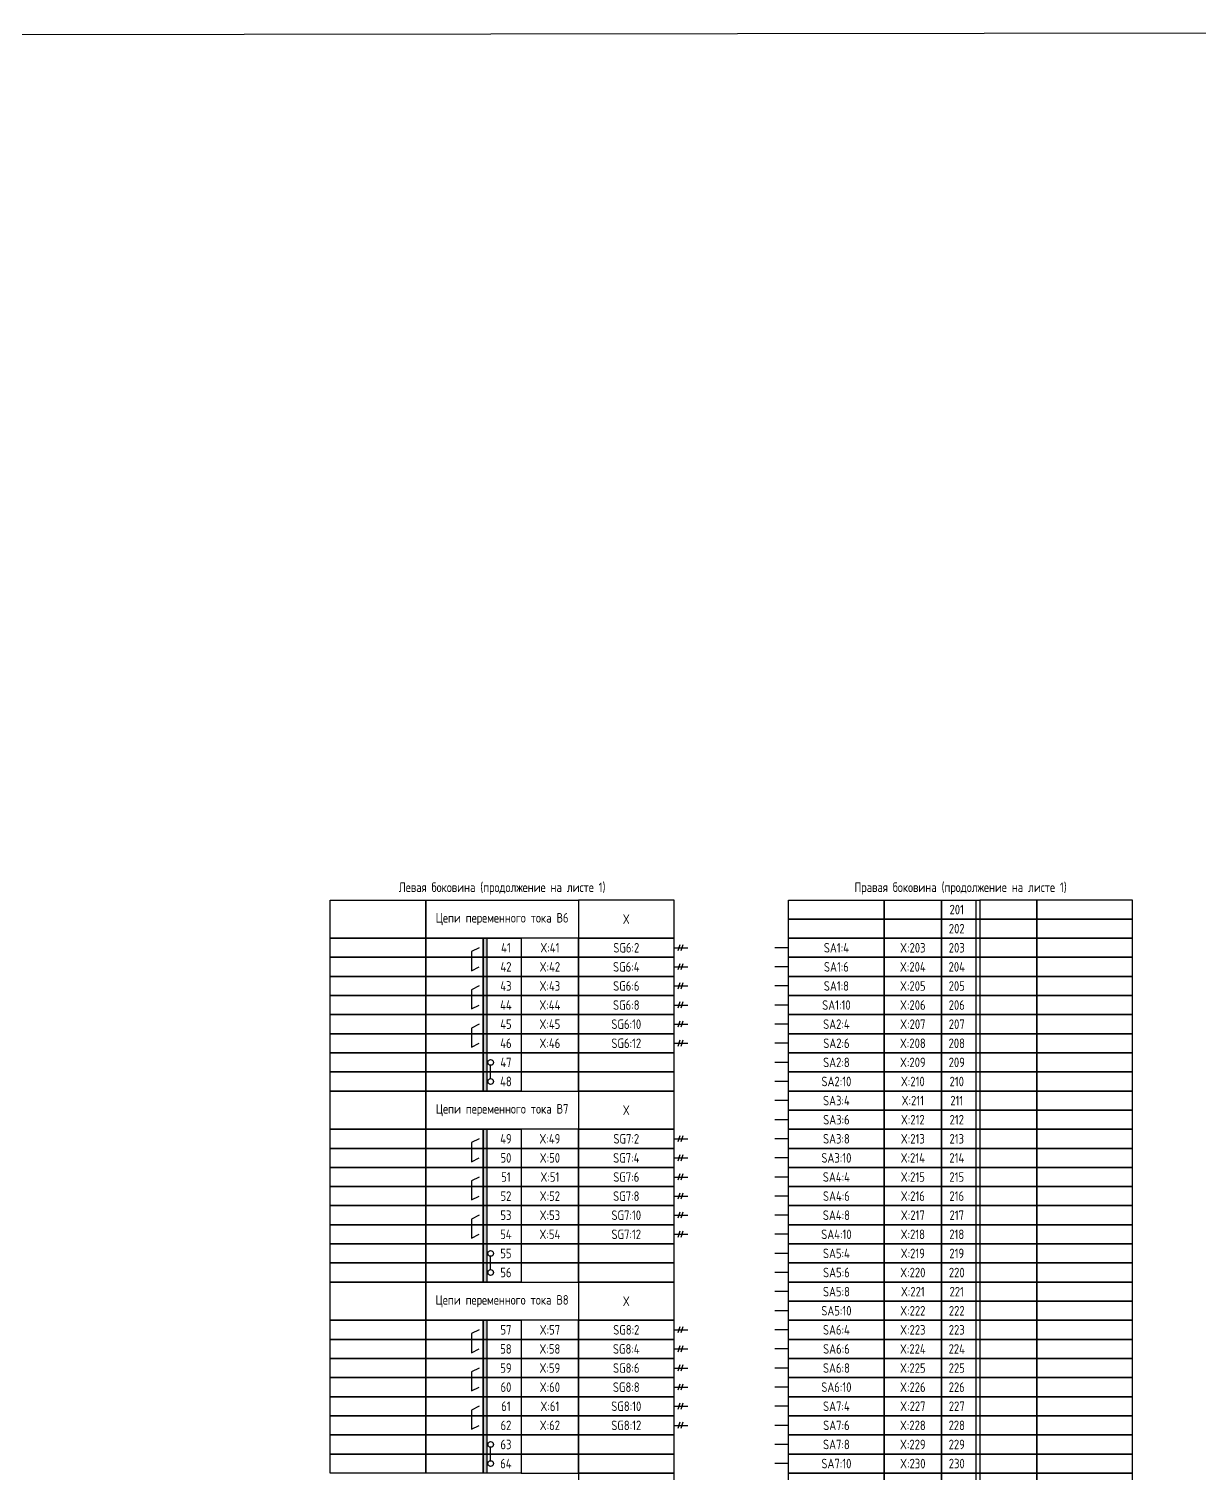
# Model space of a CAD drawing. Header units: millimetres. Extents: x -1245 to 5086, y -99 to 618.
# Drawn here: x 4049.1 to 4355.4, y 240 to 618 of the extents above; entities that cross this region are included whole.
import ezdxf

# ---------------------------------------------------------------- set-up
doc = ezdxf.new("R2010")
doc.units = ezdxf.units.MM
doc.styles.add('Gost_type_A', font='GOST_A.TTF')

msp = doc.modelspace()

# ---------------------------------------------------------------- hatches: boundary and pattern name
h = msp.add_hatch(color=256)
h.dxf.hatch_style = 1
h.paths.add_polyline_path([(4169, 380), (4168, 380), (4168, 340), (4169, 340)])
h = msp.add_hatch(color=256)
h.dxf.hatch_style = 1
h.paths.add_polyline_path([(4169, 330), (4168, 330), (4168, 290), (4169, 290)])
h = msp.add_hatch(color=256)
h.dxf.hatch_style = 1
h.paths.add_polyline_path([(4169, 280), (4168, 280), (4168, 240), (4169, 240)])

# ---------------------------------------------------------------- linework, layer by layer
for p, q in [((4297, 390), (4297, 130)), ((4219.54, 378.31), (4218.96, 376.69)), ((4220.33, 378.31), (4219.75, 376.69)), ((4218, 377.5), (4221.62, 377.5)), ((4248, 377.5), (4244.38, 377.5)), ((4218, 372.5), (4221.62, 372.5)), ((4219.54, 373.31), (4218.96, 371.69)), ((4220.33, 373.31), (4219.75, 371.69)), ((4248, 372.5), (4244.38, 372.5)), ((4218, 367.5), (4221.62, 367.5)), ((4219.54, 368.31), (4218.96, 366.69)), ((4220.33, 368.31), (4219.75, 366.69)), ((4248, 367.5), (4244.38, 367.5)), ((4219.54, 363.31), (4218.96, 361.69)), ((4220.33, 363.31), (4219.75, 361.69)), ((4218, 362.5), (4221.62, 362.5)), ((4248, 362.5), (4244.38, 362.5)), ((4218, 357.5), (4221.62, 357.5)), ((4219.54, 358.31), (4218.96, 356.69)), ((4220.33, 358.31), (4219.75, 356.69)), ((4248, 357.5), (4244.38, 357.5)), ((4218, 352.5), (4221.62, 352.5)), ((4219.54, 353.31), (4218.96, 351.69)), ((4220.33, 353.31), (4219.75, 351.69)), ((4248, 352.5), (4244.38, 352.5)), ((4170, 343.25), (4170, 346.75)), ((4248, 347.5), (4244.38, 347.5)), ((4248, 342.5), (4244.38, 342.5)), ((4248, 337.5), (4244.38, 337.5)), ((4248, 332.5), (4244.38, 332.5)), ((4218, 327.5), (4221.62, 327.5)), ((4219.54, 328.31), (4218.96, 326.69)), ((4220.33, 328.31), (4219.75, 326.69)), ((4248, 327.5), (4244.38, 327.5)), ((4218, 322.5), (4221.62, 322.5)), ((4219.54, 323.31), (4218.96, 321.69)), ((4220.33, 323.31), (4219.75, 321.69)), ((4248, 322.5), (4244.38, 322.5)), ((4219.54, 318.31), (4218.96, 316.69)), ((4220.33, 318.31), (4219.75, 316.69)), ((4218, 317.5), (4221.62, 317.5)), ((4248, 317.5), (4244.38, 317.5)), ((4218, 312.5), (4221.62, 312.5)), ((4219.54, 313.31), (4218.96, 311.69)), ((4220.33, 313.31), (4219.75, 311.69)), ((4248, 312.5), (4244.38, 312.5)), ((4218, 307.5), (4221.62, 307.5)), ((4219.54, 308.31), (4218.96, 306.69)), ((4220.33, 308.31), (4219.75, 306.69)), ((4248, 307.5), (4244.38, 307.5)), ((4218, 302.5), (4221.62, 302.5)), ((4219.54, 303.31), (4218.96, 301.69)), ((4220.33, 303.31), (4219.75, 301.69)), ((4248, 302.5), (4244.38, 302.5)), ((4170, 293.25), (4170, 296.75)), ((4248, 297.5), (4244.38, 297.5)), ((4248, 292.5), (4244.38, 292.5)), ((4248, 287.5), (4244.38, 287.5)), ((4248, 282.5), (4244.38, 282.5)), ((4218, 277.5), (4221.62, 277.5)), ((4219.54, 278.31), (4218.96, 276.69)), ((4220.33, 278.31), (4219.75, 276.69)), ((4248, 277.5), (4244.38, 277.5)), ((4218, 272.5), (4221.62, 272.5)), ((4219.54, 273.31), (4218.96, 271.69)), ((4220.33, 273.31), (4219.75, 271.69)), ((4248, 272.5), (4244.38, 272.5)), ((4218, 267.5), (4221.62, 267.5)), ((4219.54, 268.31), (4218.96, 266.69)), ((4220.33, 268.31), (4219.75, 266.69)), ((4248, 267.5), (4244.38, 267.5)), ((4218, 262.5), (4221.62, 262.5)), ((4219.54, 263.31), (4218.96, 261.69)), ((4220.33, 263.31), (4219.75, 261.69)), ((4248, 262.5), (4244.38, 262.5)), ((4218, 257.5), (4221.62, 257.5)), ((4219.54, 258.31), (4218.96, 256.69)), ((4220.33, 258.31), (4219.75, 256.69)), ((4248, 257.5), (4244.38, 257.5)), ((4219.54, 253.31), (4218.96, 251.69)), ((4220.33, 253.31), (4219.75, 251.69)), ((4218, 252.5), (4221.62, 252.5)), ((4248, 252.5), (4244.38, 252.5)), ((4170, 243.25), (4170, 246.75)), ((4248, 247.5), (4244.38, 247.5)), ((4248, 242.5), (4244.38, 242.5))]:
    msp.add_line(p, q)
at = {"color": 3}
msp.add_lwpolyline([(-1245, 609), (5086, 618), (5086, -90), (-1245, -99)], close=True, dxfattribs=at)
for points in [[(4128, 390), (4153, 390), (4153, 380), (4128, 380)], [(4153, 390), (4193, 390), (4193, 380), (4153, 380)], [(4218, 390), (4193, 390), (4193, 380), (4218, 380)], [(4248, 390), (4273, 390), (4273, 385), (4248, 385)], [(4273, 390), (4288, 390), (4288, 385), (4273, 385)], [(4288, 390), (4298, 390), (4298, 385), (4288, 385)], [(4313, 390), (4298, 390), (4298, 385), (4313, 385)], [(4338, 390), (4313, 390), (4313, 385), (4338, 385)], [(4248, 385), (4273, 385), (4273, 380), (4248, 380)], [(4273, 385), (4288, 385), (4288, 380), (4273, 380)], [(4288, 385), (4298, 385), (4298, 380), (4288, 380)], [(4313, 385), (4298, 385), (4298, 380), (4313, 380)], [(4338, 385), (4313, 385), (4313, 380), (4338, 380)], [(4128, 380), (4153, 380), (4153, 375), (4128, 375)], [(4153, 380), (4168, 380), (4168, 375), (4153, 375)], [(4168, 380), (4178, 380), (4178, 375), (4168, 375)], [(4193, 380), (4178, 380), (4178, 375), (4193, 375)], [(4218, 380), (4193, 380), (4193, 375), (4218, 375)], [(4248, 380), (4273, 380), (4273, 375), (4248, 375)], [(4273, 380), (4288, 380), (4288, 375), (4273, 375)], [(4288, 380), (4298, 380), (4298, 375), (4288, 375)], [(4313, 380), (4298, 380), (4298, 375), (4313, 375)], [(4338, 380), (4313, 380), (4313, 375), (4338, 375)], [(4128, 375), (4153, 375), (4153, 370), (4128, 370)], [(4153, 375), (4168, 375), (4168, 370), (4153, 370)], [(4168, 375), (4178, 375), (4178, 370), (4168, 370)], [(4193, 375), (4178, 375), (4178, 370), (4193, 370)], [(4218, 375), (4193, 375), (4193, 370), (4218, 370)], [(4248, 375), (4273, 375), (4273, 370), (4248, 370)], [(4273, 375), (4288, 375), (4288, 370), (4273, 370)], [(4288, 375), (4298, 375), (4298, 370), (4288, 370)], [(4313, 375), (4298, 375), (4298, 370), (4313, 370)], [(4338, 375), (4313, 375), (4313, 370), (4338, 370)], [(4128, 370), (4153, 370), (4153, 365), (4128, 365)], [(4153, 370), (4168, 370), (4168, 365), (4153, 365)], [(4168, 370), (4178, 370), (4178, 365), (4168, 365)], [(4193, 370), (4178, 370), (4178, 365), (4193, 365)], [(4218, 370), (4193, 370), (4193, 365), (4218, 365)], [(4248, 370), (4273, 370), (4273, 365), (4248, 365)], [(4273, 370), (4288, 370), (4288, 365), (4273, 365)], [(4288, 370), (4298, 370), (4298, 365), (4288, 365)], [(4313, 370), (4298, 370), (4298, 365), (4313, 365)], [(4338, 370), (4313, 370), (4313, 365), (4338, 365)], [(4128, 365), (4153, 365), (4153, 360), (4128, 360)], [(4153, 365), (4168, 365), (4168, 360), (4153, 360)], [(4168, 365), (4178, 365), (4178, 360), (4168, 360)], [(4193, 365), (4178, 365), (4178, 360), (4193, 360)], [(4218, 365), (4193, 365), (4193, 360), (4218, 360)], [(4248, 365), (4273, 365), (4273, 360), (4248, 360)], [(4273, 365), (4288, 365), (4288, 360), (4273, 360)], [(4288, 365), (4298, 365), (4298, 360), (4288, 360)], [(4313, 365), (4298, 365), (4298, 360), (4313, 360)], [(4338, 365), (4313, 365), (4313, 360), (4338, 360)], [(4128, 360), (4153, 360), (4153, 355), (4128, 355)], [(4153, 360), (4168, 360), (4168, 355), (4153, 355)], [(4168, 360), (4178, 360), (4178, 355), (4168, 355)], [(4193, 360), (4178, 360), (4178, 355), (4193, 355)], [(4218, 360), (4193, 360), (4193, 355), (4218, 355)], [(4248, 360), (4273, 360), (4273, 355), (4248, 355)], [(4273, 360), (4288, 360), (4288, 355), (4273, 355)], [(4288, 360), (4298, 360), (4298, 355), (4288, 355)], [(4313, 360), (4298, 360), (4298, 355), (4313, 355)], [(4338, 360), (4313, 360), (4313, 355), (4338, 355)], [(4128, 355), (4153, 355), (4153, 350), (4128, 350)], [(4153, 355), (4168, 355), (4168, 350), (4153, 350)], [(4168, 355), (4178, 355), (4178, 350), (4168, 350)], [(4193, 355), (4178, 355), (4178, 350), (4193, 350)], [(4218, 355), (4193, 355), (4193, 350), (4218, 350)], [(4248, 355), (4273, 355), (4273, 350), (4248, 350)], [(4273, 355), (4288, 355), (4288, 350), (4273, 350)], [(4288, 355), (4298, 355), (4298, 350), (4288, 350)], [(4313, 355), (4298, 355), (4298, 350), (4313, 350)], [(4338, 355), (4313, 355), (4313, 350), (4338, 350)], [(4128, 350), (4153, 350), (4153, 345), (4128, 345)], [(4153, 350), (4168, 350), (4168, 345), (4153, 345)], [(4168, 350), (4178, 350), (4178, 345), (4168, 345)], [(4193, 350), (4178, 350), (4178, 345), (4193, 345)], [(4218, 350), (4193, 350), (4193, 345), (4218, 345)], [(4248, 350), (4273, 350), (4273, 345), (4248, 345)], [(4273, 350), (4288, 350), (4288, 345), (4273, 345)], [(4288, 350), (4298, 350), (4298, 345), (4288, 345)], [(4313, 350), (4298, 350), (4298, 345), (4313, 345)], [(4338, 350), (4313, 350), (4313, 345), (4338, 345)], [(4128, 345), (4153, 345), (4153, 340), (4128, 340)], [(4153, 345), (4168, 345), (4168, 340), (4153, 340)], [(4168, 345), (4178, 345), (4178, 340), (4168, 340)], [(4193, 345), (4178, 345), (4178, 340), (4193, 340)], [(4218, 345), (4193, 345), (4193, 340), (4218, 340)], [(4248, 345), (4273, 345), (4273, 340), (4248, 340)], [(4273, 345), (4288, 345), (4288, 340), (4273, 340)], [(4288, 345), (4298, 345), (4298, 340), (4288, 340)], [(4313, 345), (4298, 345), (4298, 340), (4313, 340)], [(4338, 345), (4313, 345), (4313, 340), (4338, 340)], [(4128, 340), (4153, 340), (4153, 330), (4128, 330)], [(4153, 340), (4193, 340), (4193, 330), (4153, 330)], [(4218, 340), (4193, 340), (4193, 330), (4218, 330)], [(4248, 340), (4273, 340), (4273, 335), (4248, 335)], [(4273, 340), (4288, 340), (4288, 335), (4273, 335)], [(4288, 340), (4298, 340), (4298, 335), (4288, 335)], [(4313, 340), (4298, 340), (4298, 335), (4313, 335)], [(4338, 340), (4313, 340), (4313, 335), (4338, 335)], [(4248, 335), (4273, 335), (4273, 330), (4248, 330)], [(4273, 335), (4288, 335), (4288, 330), (4273, 330)], [(4288, 335), (4298, 335), (4298, 330), (4288, 330)], [(4313, 335), (4298, 335), (4298, 330), (4313, 330)], [(4338, 335), (4313, 335), (4313, 330), (4338, 330)], [(4128, 330), (4153, 330), (4153, 325), (4128, 325)], [(4153, 330), (4168, 330), (4168, 325), (4153, 325)], [(4168, 330), (4178, 330), (4178, 325), (4168, 325)], [(4193, 330), (4178, 330), (4178, 325), (4193, 325)], [(4218, 330), (4193, 330), (4193, 325), (4218, 325)], [(4248, 330), (4273, 330), (4273, 325), (4248, 325)], [(4273, 330), (4288, 330), (4288, 325), (4273, 325)], [(4288, 330), (4298, 330), (4298, 325), (4288, 325)], [(4313, 330), (4298, 330), (4298, 325), (4313, 325)], [(4338, 330), (4313, 330), (4313, 325), (4338, 325)], [(4128, 325), (4153, 325), (4153, 320), (4128, 320)], [(4153, 325), (4168, 325), (4168, 320), (4153, 320)], [(4168, 325), (4178, 325), (4178, 320), (4168, 320)], [(4193, 325), (4178, 325), (4178, 320), (4193, 320)], [(4218, 325), (4193, 325), (4193, 320), (4218, 320)], [(4248, 325), (4273, 325), (4273, 320), (4248, 320)], [(4273, 325), (4288, 325), (4288, 320), (4273, 320)], [(4288, 325), (4298, 325), (4298, 320), (4288, 320)], [(4313, 325), (4298, 325), (4298, 320), (4313, 320)], [(4338, 325), (4313, 325), (4313, 320), (4338, 320)], [(4128, 320), (4153, 320), (4153, 315), (4128, 315)], [(4153, 320), (4168, 320), (4168, 315), (4153, 315)], [(4168, 320), (4178, 320), (4178, 315), (4168, 315)], [(4193, 320), (4178, 320), (4178, 315), (4193, 315)], [(4218, 320), (4193, 320), (4193, 315), (4218, 315)], [(4248, 320), (4273, 320), (4273, 315), (4248, 315)], [(4273, 320), (4288, 320), (4288, 315), (4273, 315)], [(4288, 320), (4298, 320), (4298, 315), (4288, 315)], [(4313, 320), (4298, 320), (4298, 315), (4313, 315)], [(4338, 320), (4313, 320), (4313, 315), (4338, 315)], [(4128, 315), (4153, 315), (4153, 310), (4128, 310)], [(4153, 315), (4168, 315), (4168, 310), (4153, 310)], [(4168, 315), (4178, 315), (4178, 310), (4168, 310)], [(4193, 315), (4178, 315), (4178, 310), (4193, 310)], [(4218, 315), (4193, 315), (4193, 310), (4218, 310)], [(4248, 315), (4273, 315), (4273, 310), (4248, 310)], [(4273, 315), (4288, 315), (4288, 310), (4273, 310)], [(4288, 315), (4298, 315), (4298, 310), (4288, 310)], [(4313, 315), (4298, 315), (4298, 310), (4313, 310)], [(4338, 315), (4313, 315), (4313, 310), (4338, 310)], [(4128, 310), (4153, 310), (4153, 305), (4128, 305)], [(4153, 310), (4168, 310), (4168, 305), (4153, 305)], [(4168, 310), (4178, 310), (4178, 305), (4168, 305)], [(4193, 310), (4178, 310), (4178, 305), (4193, 305)], [(4218, 310), (4193, 310), (4193, 305), (4218, 305)], [(4248, 310), (4273, 310), (4273, 305), (4248, 305)], [(4273, 310), (4288, 310), (4288, 305), (4273, 305)], [(4288, 310), (4298, 310), (4298, 305), (4288, 305)], [(4313, 310), (4298, 310), (4298, 305), (4313, 305)], [(4338, 310), (4313, 310), (4313, 305), (4338, 305)], [(4128, 305), (4153, 305), (4153, 300), (4128, 300)], [(4153, 305), (4168, 305), (4168, 300), (4153, 300)], [(4168, 305), (4178, 305), (4178, 300), (4168, 300)], [(4193, 305), (4178, 305), (4178, 300), (4193, 300)], [(4218, 305), (4193, 305), (4193, 300), (4218, 300)], [(4248, 305), (4273, 305), (4273, 300), (4248, 300)], [(4273, 305), (4288, 305), (4288, 300), (4273, 300)], [(4288, 305), (4298, 305), (4298, 300), (4288, 300)], [(4313, 305), (4298, 305), (4298, 300), (4313, 300)], [(4338, 305), (4313, 305), (4313, 300), (4338, 300)], [(4128, 300), (4153, 300), (4153, 295), (4128, 295)], [(4153, 300), (4168, 300), (4168, 295), (4153, 295)], [(4168, 300), (4178, 300), (4178, 295), (4168, 295)], [(4193, 300), (4178, 300), (4178, 295), (4193, 295)], [(4218, 300), (4193, 300), (4193, 295), (4218, 295)], [(4248, 300), (4273, 300), (4273, 295), (4248, 295)], [(4273, 300), (4288, 300), (4288, 295), (4273, 295)], [(4288, 300), (4298, 300), (4298, 295), (4288, 295)], [(4313, 300), (4298, 300), (4298, 295), (4313, 295)], [(4338, 300), (4313, 300), (4313, 295), (4338, 295)], [(4128, 295), (4153, 295), (4153, 290), (4128, 290)], [(4153, 295), (4168, 295), (4168, 290), (4153, 290)], [(4168, 295), (4178, 295), (4178, 290), (4168, 290)], [(4193, 295), (4178, 295), (4178, 290), (4193, 290)], [(4218, 295), (4193, 295), (4193, 290), (4218, 290)], [(4248, 295), (4273, 295), (4273, 290), (4248, 290)], [(4273, 295), (4288, 295), (4288, 290), (4273, 290)], [(4288, 295), (4298, 295), (4298, 290), (4288, 290)], [(4313, 295), (4298, 295), (4298, 290), (4313, 290)], [(4338, 295), (4313, 295), (4313, 290), (4338, 290)], [(4128, 290), (4153, 290), (4153, 280), (4128, 280)], [(4153, 290), (4193, 290), (4193, 280), (4153, 280)], [(4218, 290), (4193, 290), (4193, 280), (4218, 280)], [(4248, 290), (4273, 290), (4273, 285), (4248, 285)], [(4273, 290), (4288, 290), (4288, 285), (4273, 285)], [(4288, 290), (4298, 290), (4298, 285), (4288, 285)], [(4313, 290), (4298, 290), (4298, 285), (4313, 285)], [(4338, 290), (4313, 290), (4313, 285), (4338, 285)], [(4248, 285), (4273, 285), (4273, 280), (4248, 280)], [(4273, 285), (4288, 285), (4288, 280), (4273, 280)], [(4288, 285), (4298, 285), (4298, 280), (4288, 280)], [(4313, 285), (4298, 285), (4298, 280), (4313, 280)], [(4338, 285), (4313, 285), (4313, 280), (4338, 280)], [(4128, 280), (4153, 280), (4153, 275), (4128, 275)], [(4153, 280), (4168, 280), (4168, 275), (4153, 275)], [(4168, 280), (4178, 280), (4178, 275), (4168, 275)], [(4193, 280), (4178, 280), (4178, 275), (4193, 275)], [(4218, 280), (4193, 280), (4193, 275), (4218, 275)], [(4248, 280), (4273, 280), (4273, 275), (4248, 275)], [(4273, 280), (4288, 280), (4288, 275), (4273, 275)], [(4288, 280), (4298, 280), (4298, 275), (4288, 275)], [(4313, 280), (4298, 280), (4298, 275), (4313, 275)], [(4338, 280), (4313, 280), (4313, 275), (4338, 275)], [(4128, 275), (4153, 275), (4153, 270), (4128, 270)], [(4153, 275), (4168, 275), (4168, 270), (4153, 270)], [(4168, 275), (4178, 275), (4178, 270), (4168, 270)], [(4193, 275), (4178, 275), (4178, 270), (4193, 270)], [(4218, 275), (4193, 275), (4193, 270), (4218, 270)], [(4248, 275), (4273, 275), (4273, 270), (4248, 270)], [(4273, 275), (4288, 275), (4288, 270), (4273, 270)], [(4288, 275), (4298, 275), (4298, 270), (4288, 270)], [(4313, 275), (4298, 275), (4298, 270), (4313, 270)], [(4338, 275), (4313, 275), (4313, 270), (4338, 270)], [(4128, 270), (4153, 270), (4153, 265), (4128, 265)], [(4153, 270), (4168, 270), (4168, 265), (4153, 265)], [(4168, 270), (4178, 270), (4178, 265), (4168, 265)], [(4193, 270), (4178, 270), (4178, 265), (4193, 265)], [(4218, 270), (4193, 270), (4193, 265), (4218, 265)], [(4248, 270), (4273, 270), (4273, 265), (4248, 265)], [(4273, 270), (4288, 270), (4288, 265), (4273, 265)], [(4288, 270), (4298, 270), (4298, 265), (4288, 265)], [(4313, 270), (4298, 270), (4298, 265), (4313, 265)], [(4338, 270), (4313, 270), (4313, 265), (4338, 265)], [(4128, 265), (4153, 265), (4153, 260), (4128, 260)], [(4153, 265), (4168, 265), (4168, 260), (4153, 260)], [(4168, 265), (4178, 265), (4178, 260), (4168, 260)], [(4193, 265), (4178, 265), (4178, 260), (4193, 260)], [(4218, 265), (4193, 265), (4193, 260), (4218, 260)], [(4248, 265), (4273, 265), (4273, 260), (4248, 260)], [(4273, 265), (4288, 265), (4288, 260), (4273, 260)], [(4288, 265), (4298, 265), (4298, 260), (4288, 260)], [(4313, 265), (4298, 265), (4298, 260), (4313, 260)], [(4338, 265), (4313, 265), (4313, 260), (4338, 260)], [(4128, 260), (4153, 260), (4153, 255), (4128, 255)], [(4153, 260), (4168, 260), (4168, 255), (4153, 255)], [(4168, 260), (4178, 260), (4178, 255), (4168, 255)], [(4193, 260), (4178, 260), (4178, 255), (4193, 255)], [(4218, 260), (4193, 260), (4193, 255), (4218, 255)], [(4248, 260), (4273, 260), (4273, 255), (4248, 255)], [(4273, 260), (4288, 260), (4288, 255), (4273, 255)], [(4288, 260), (4298, 260), (4298, 255), (4288, 255)], [(4313, 260), (4298, 260), (4298, 255), (4313, 255)], [(4338, 260), (4313, 260), (4313, 255), (4338, 255)], [(4128, 255), (4153, 255), (4153, 250), (4128, 250)], [(4153, 255), (4168, 255), (4168, 250), (4153, 250)], [(4168, 255), (4178, 255), (4178, 250), (4168, 250)], [(4193, 255), (4178, 255), (4178, 250), (4193, 250)], [(4218, 255), (4193, 255), (4193, 250), (4218, 250)], [(4248, 255), (4273, 255), (4273, 250), (4248, 250)], [(4273, 255), (4288, 255), (4288, 250), (4273, 250)], [(4288, 255), (4298, 255), (4298, 250), (4288, 250)], [(4313, 255), (4298, 255), (4298, 250), (4313, 250)], [(4338, 255), (4313, 255), (4313, 250), (4338, 250)], [(4128, 250), (4153, 250), (4153, 245), (4128, 245)], [(4153, 250), (4168, 250), (4168, 245), (4153, 245)], [(4168, 250), (4178, 250), (4178, 245), (4168, 245)], [(4193, 250), (4178, 250), (4178, 245), (4193, 245)], [(4218, 250), (4193, 250), (4193, 245), (4218, 245)], [(4248, 250), (4273, 250), (4273, 245), (4248, 245)], [(4273, 250), (4288, 250), (4288, 245), (4273, 245)], [(4288, 250), (4298, 250), (4298, 245), (4288, 245)], [(4313, 250), (4298, 250), (4298, 245), (4313, 245)], [(4338, 250), (4313, 250), (4313, 245), (4338, 245)], [(4128, 245), (4153, 245), (4153, 240), (4128, 240)], [(4153, 245), (4168, 245), (4168, 240), (4153, 240)], [(4168, 245), (4178, 245), (4178, 240), (4168, 240)], [(4193, 245), (4178, 245), (4178, 240), (4193, 240)], [(4218, 245), (4193, 245), (4193, 240), (4218, 240)], [(4248, 245), (4273, 245), (4273, 240), (4248, 240)], [(4273, 245), (4288, 245), (4288, 240), (4273, 240)], [(4288, 245), (4298, 245), (4298, 240), (4288, 240)], [(4313, 245), (4298, 245), (4298, 240), (4313, 240)], [(4338, 245), (4313, 245), (4313, 240), (4338, 240)], [(4218, 240), (4193, 240), (4193, 230), (4218, 230)], [(4248, 240), (4273, 240), (4273, 235), (4248, 235)], [(4273, 240), (4288, 240), (4288, 235), (4273, 235)], [(4288, 240), (4298, 240), (4298, 235), (4288, 235)], [(4313, 240), (4298, 240), (4298, 235), (4313, 235)], [(4338, 240), (4313, 240), (4313, 235), (4338, 235)]]:
    msp.add_lwpolyline(points, close=True)
for points in [[(4168, 340), (4168, 380), (4169, 380), (4169, 340)], [(4167, 377.5), (4165, 376.5), (4165, 371.5), (4167, 372.5)], [(4167, 367.5), (4165, 366.5), (4165, 361.5), (4167, 362.5)], [(4167, 357.5), (4165, 356.5), (4165, 351.5), (4167, 352.5)], [(4168, 290), (4168, 330), (4169, 330), (4169, 290)], [(4167, 327.5), (4165, 326.5), (4165, 321.5), (4167, 322.5)], [(4167, 317.5), (4165, 316.5), (4165, 311.5), (4167, 312.5)], [(4167, 307.5), (4165, 306.5), (4165, 301.5), (4167, 302.5)], [(4168, 240), (4168, 280), (4169, 280), (4169, 240)], [(4167, 277.5), (4165, 276.5), (4165, 271.5), (4167, 272.5)], [(4167, 267.5), (4165, 266.5), (4165, 261.5), (4167, 262.5)], [(4167, 257.5), (4165, 256.5), (4165, 251.5), (4167, 252.5)]]:
    msp.add_lwpolyline(points)
for centre in [(4170, 347.5), (4170, 342.5), (4170, 297.5), (4170, 292.5), (4170, 247.5), (4170, 242.5)]:
    msp.add_circle(centre, 0.75)

# ---------------------------------------------------------------- texts
at = {"char_height": 2.5, "attachment_point": 5, "style": 'Gost_type_A'}
for s, insert, width in [('Левая боковина (продолжение на листе 1)', (4173, 393), 90), ('Правая боковина (продолжение на листе 1)', (4293, 393), 90), ('Цепи переменного тока В6', (4173, 385), 40), ('X', (4205.5, 385), 25), ('SG6:2', (4205.5, 377.5), 25), ('SA1:4', (4260.5, 377.5), 25), ('SG6:4', (4205.5, 372.5), 25), ('SA1:6', (4260.5, 372.5), 25), ('SG6:6', (4205.5, 367.5), 25), ('SA1:8', (4260.5, 367.5), 25), ('SG6:8', (4205.5, 362.5), 25), ('SA1:10', (4260.5, 362.5), 25), ('SG6:10', (4205.5, 357.5), 25), ('SA2:4', (4260.5, 357.5), 25), ('SG6:12', (4205.5, 352.5), 25), ('SA2:6', (4260.5, 352.5), 25), ('SA2:8', (4260.5, 347.5), 25), ('SA2:10', (4260.5, 342.5), 25), ('Цепи переменного тока В7', (4173, 335), 40), ('SA3:4', (4260.5, 337.5), 25), ('X', (4205.5, 335), 25), ('SA3:6', (4260.5, 332.5), 25), ('SG7:2', (4205.5, 327.5), 25), ('SA3:8', (4260.5, 327.5), 25), ('SG7:4', (4205.5, 322.5), 25), ('SA3:10', (4260.5, 322.5), 25), ('SG7:6', (4205.5, 317.5), 25), ('SA4:4', (4260.5, 317.5), 25), ('SG7:8', (4205.5, 312.5), 25), ('SA4:6', (4260.5, 312.5), 25), ('SG7:10', (4205.5, 307.5), 25), ('SA4:8', (4260.5, 307.5), 25), ('SG7:12', (4205.5, 302.5), 25), ('SA4:10', (4260.5, 302.5), 25), ('SA5:4', (4260.5, 297.5), 25), ('SA5:6', (4260.5, 292.5), 25), ('SA5:8', (4260.5, 287.5), 25), ('Цепи переменного тока В8', (4173, 285), 40), ('X', (4205.5, 285), 25), ('SA5:10', (4260.5, 282.5), 25), ('SG8:2', (4205.5, 277.5), 25), ('SA6:4', (4260.5, 277.5), 25), ('SG8:4', (4205.5, 272.5), 25), ('SA6:6', (4260.5, 272.5), 25), ('SG8:6', (4205.5, 267.5), 25), ('SA6:8', (4260.5, 267.5), 25), ('SG8:8', (4205.5, 262.5), 25), ('SA6:10', (4260.5, 262.5), 25), ('SG8:10', (4205.5, 257.5), 25), ('SA7:4', (4260.5, 257.5), 25), ('SG8:12', (4205.5, 252.5), 25), ('SA7:6', (4260.5, 252.5), 25), ('SA7:8', (4260.5, 247.5), 25), ('SA7:10', (4260.5, 242.5), 25)]:
    msp.add_mtext(s, dxfattribs=dict(at, insert=insert, width=width))
at = {"ltscale": 10, "char_height": 2.5, "attachment_point": 5, "style": 'Gost_type_A'}
for s, insert, width in [('201', (4292, 387.5), 8), ('202', (4292, 382.5), 8), ('41', (4174, 377.5), 8), ('X:41', (4185.5, 377.5), 15), ('X:203', (4280.5, 377.5), 15), ('203', (4292, 377.5), 8), ('42', (4174, 372.5), 8), ('X:42', (4185.5, 372.5), 15), ('X:204', (4280.5, 372.5), 15), ('204', (4292, 372.5), 8), ('43', (4174, 367.5), 8), ('X:43', (4185.5, 367.5), 15), ('X:205', (4280.5, 367.5), 15), ('205', (4292, 367.5), 8), ('44', (4174, 362.5), 8), ('X:44', (4185.5, 362.5), 15), ('X:206', (4280.5, 362.5), 15), ('206', (4292, 362.5), 8), ('45', (4174, 357.5), 8), ('X:45', (4185.5, 357.5), 15), ('X:207', (4280.5, 357.5), 15), ('207', (4292, 357.5), 8), ('46', (4174, 352.5), 8), ('X:46', (4185.5, 352.5), 15), ('X:208', (4280.5, 352.5), 15), ('208', (4292, 352.5), 8), ('47', (4174, 347.5), 8), ('X:209', (4280.5, 347.5), 15), ('209', (4292, 347.5), 8), ('48', (4174, 342.5), 8), ('X:210', (4280.5, 342.5), 15), ('210', (4292, 342.5), 8), ('X:211', (4280.5, 337.5), 15), ('211', (4292, 337.5), 8), ('X:212', (4280.5, 332.5), 15), ('212', (4292, 332.5), 8), ('49', (4174, 327.5), 8), ('X:49', (4185.5, 327.5), 15), ('X:213', (4280.5, 327.5), 15), ('213', (4292, 327.5), 8), ('50', (4174, 322.5), 8), ('X:50', (4185.5, 322.5), 15), ('X:214', (4280.5, 322.5), 15), ('214', (4292, 322.5), 8), ('51', (4174, 317.5), 8), ('X:51', (4185.5, 317.5), 15), ('X:215', (4280.5, 317.5), 15), ('215', (4292, 317.5), 8), ('52', (4174, 312.5), 8), ('X:52', (4185.5, 312.5), 15), ('X:216', (4280.5, 312.5), 15), ('216', (4292, 312.5), 8), ('53', (4174, 307.5), 8), ('X:53', (4185.5, 307.5), 15), ('X:217', (4280.5, 307.5), 15), ('217', (4292, 307.5), 8), ('54', (4174, 302.5), 8), ('X:54', (4185.5, 302.5), 15), ('X:218', (4280.5, 302.5), 15), ('218', (4292, 302.5), 8), ('55', (4174, 297.5), 8), ('X:219', (4280.5, 297.5), 15), ('219', (4292, 297.5), 8), ('56', (4174, 292.5), 8), ('X:220', (4280.5, 292.5), 15), ('220', (4292, 292.5), 8), ('X:221', (4280.5, 287.5), 15), ('221', (4292, 287.5), 8), ('X:222', (4280.5, 282.5), 15), ('222', (4292, 282.5), 8), ('57', (4174, 277.5), 8), ('X:57', (4185.5, 277.5), 15), ('X:223', (4280.5, 277.5), 15), ('223', (4292, 277.5), 8), ('58', (4174, 272.5), 8), ('X:58', (4185.5, 272.5), 15), ('X:224', (4280.5, 272.5), 15), ('224', (4292, 272.5), 8), ('59', (4174, 267.5), 8), ('X:59', (4185.5, 267.5), 15), ('X:225', (4280.5, 267.5), 15), ('225', (4292, 267.5), 8), ('60', (4174, 262.5), 8), ('X:60', (4185.5, 262.5), 15), ('X:226', (4280.5, 262.5), 15), ('226', (4292, 262.5), 8), ('61', (4174, 257.5), 8), ('X:61', (4185.5, 257.5), 15), ('X:227', (4280.5, 257.5), 15), ('227', (4292, 257.5), 8), ('62', (4174, 252.5), 8), ('X:62', (4185.5, 252.5), 15), ('X:228', (4280.5, 252.5), 15), ('228', (4292, 252.5), 8), ('63', (4174, 247.5), 8), ('X:229', (4280.5, 247.5), 15), ('229', (4292, 247.5), 8), ('64', (4174, 242.5), 8), ('X:230', (4280.5, 242.5), 15), ('230', (4292, 242.5), 8)]:
    msp.add_mtext(s, dxfattribs=dict(at, insert=insert, width=width))

doc.saveas('drawing.dxf')
